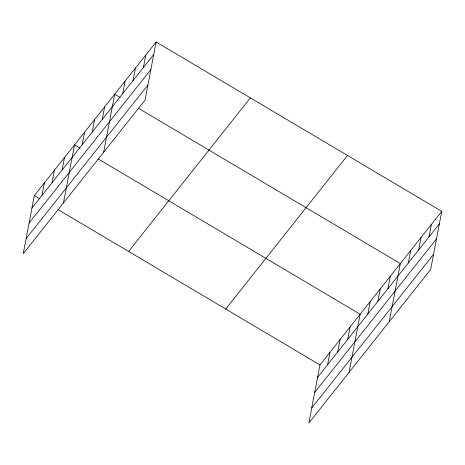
<?xml version="1.0" encoding="UTF-8"?>
<svg xmlns="http://www.w3.org/2000/svg" width="465" height="465" viewBox="0 0 465 465"><rect width="100%" height="100%" fill="white"/><g stroke="black" fill="none" stroke-linecap="round" stroke-linejoin="round"><path stroke-width="0.7" d="M156.13 41.995L34.329 195.556L23.25 253.64L145.045 100.085L156.13 41.995L441.75 211.36L430.671 269.444L308.87 423.005L319.955 364.915L441.75 211.36M41.995 195.381L44.378 182.885M52.045 182.71L54.428 170.219M62.095 170.045L64.478 157.548M63.443 202.967L74.522 144.882L79.997 148.126M82.189 144.708L84.572 132.211M92.239 132.037L94.622 119.546M102.288 119.371L104.672 106.874M103.637 152.293L114.716 94.209L120.191 97.452M122.684 93.651L125.073 81.154M133.042 80.596L135.425 68.099M143.394 67.547L145.778 55.05M327.616 364.74L329.999 352.243M337.666 352.075L340.049 339.578M347.715 339.404L350.099 326.907M349.064 372.331L360.143 314.241L98.243 158.943M367.809 314.067L370.192 301.57M377.859 301.396L380.242 288.905M387.909 288.73L390.292 276.233M389.257 321.658L400.336 263.568L138.436 108.269M408.311 263.01L410.694 250.513M418.663 249.955L421.046 237.464M429.015 236.906L431.398 224.409M31.946 208.047L153.746 54.492M29.08 223.095L150.875 69.541M26.121 238.597L147.917 85.043M128.584 251.443L250.385 97.888M225.699 309.027L347.495 155.467M317.566 377.411L439.367 223.851M314.7 392.454L436.496 238.9M311.742 407.956L433.537 254.402M34.329 195.556L39.804 198.799M58.049 209.616L319.955 364.915"/></g></svg>
